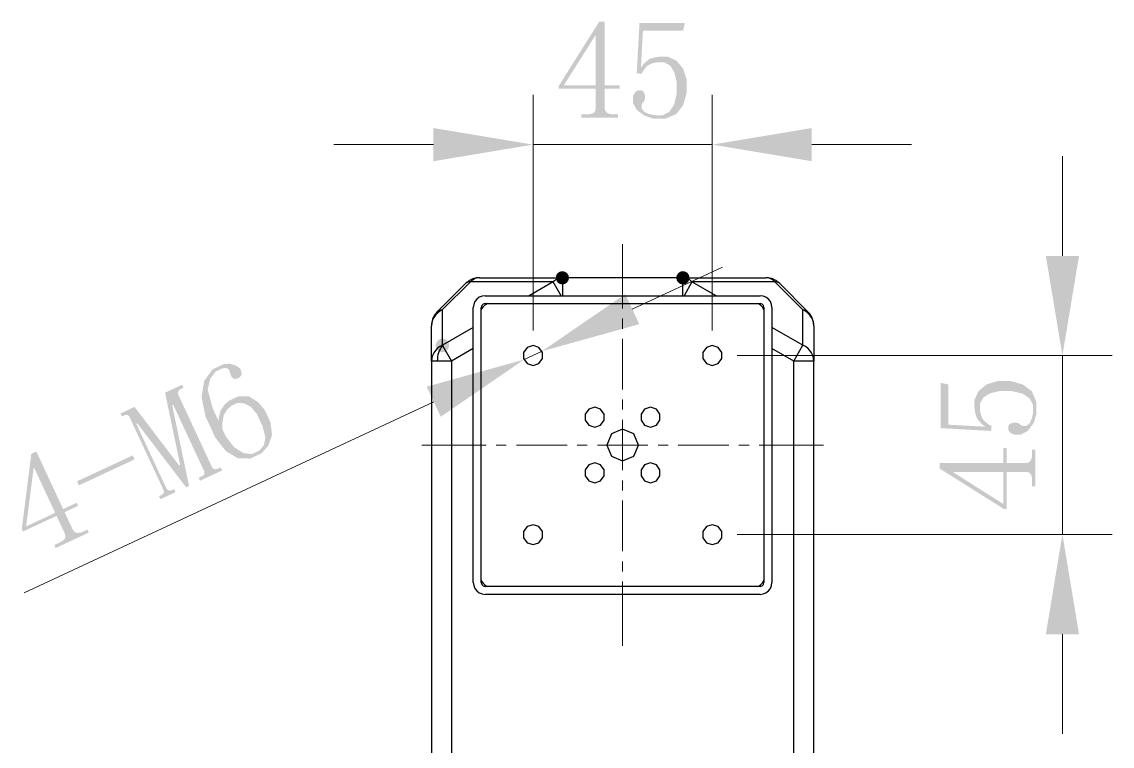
# Model space of a CAD drawing. Header units: millimetres. Extents: x 6 to 210, y 0 to 145.
# Drawn here: x 109.05 to 129.96, y 81.57 to 95.46 of the extents above; entities that cross this region are included whole.
import ezdxf

# ---------------------------------------------------------------- set-up
doc = ezdxf.new("R2010")
doc.units = ezdxf.units.MM

msp = doc.modelspace()

# ---------------------------------------------------------------- hatches: boundary and pattern name
h = msp.add_hatch(color=7)
edge = h.paths.add_edge_path(flags=0)
edge.add_spline(control_points=[(119.345992, 94.176796), (119.345992, 94.176796), (120.05691, 94.176796), (120.05691, 94.176796), (120.05691, 94.176796), (120.05691, 93.826699), (120.05691, 93.826699), (120.05691, 93.826699), (120.05691, 93.789693), (120.05691, 93.789693), (120.05691, 93.789693), (120.038495, 93.736811), (120.038495, 93.736811), (120.038495, 93.736811), (120.019904, 93.720689), (120.019904, 93.720689), (120.019904, 93.720689), (120.001101, 93.70492), (120.001101, 93.70492), (120.001101, 93.70492), (119.940211, 93.689116), (119.940211, 93.689116), (119.940211, 93.689116), (119.898089, 93.689116), (119.898089, 93.689116), (119.898089, 93.689116), (119.781002, 93.689116), (119.781002, 93.689116), (119.781002, 93.689116), (119.781002, 93.625087), (119.781002, 93.625087), (119.781002, 93.625087), (120.481408, 93.625087), (120.481408, 93.625087), (120.481408, 93.625087), (120.481408, 93.689116), (120.481408, 93.689116), (120.481408, 93.689116), (120.385805, 93.689116), (120.385805, 93.689116), (120.385805, 93.689116), (120.348798, 93.689116), (120.348798, 93.689116), (120.348798, 93.689116), (120.290484, 93.70492), (120.290484, 93.70492), (120.290484, 93.70492), (120.269, 93.720689), (120.269, 93.720689), (120.269, 93.720689), (120.248116, 93.736811), (120.248116, 93.736811), (120.248116, 93.736811), (120.226596, 93.789693), (120.226596, 93.789693), (120.226596, 93.789693), (120.226596, 93.826699), (120.226596, 93.826699), (120.226596, 93.826699), (120.226596, 94.176796), (120.226596, 94.176796), (120.226596, 94.176796), (120.513404, 94.176796), (120.513404, 94.176796), (120.513404, 94.176796), (120.513404, 94.24019), (120.513404, 94.24019), (120.513404, 94.24019), (120.226596, 94.24019), (120.226596, 94.24019), (120.226596, 94.24019), (120.226596, 95.460589), (120.226596, 95.460589), (120.226596, 95.460589), (120.120586, 95.460589), (120.120586, 95.460589), (120.120586, 95.460589), (119.345992, 94.229713), (119.345992, 94.229713), (119.345992, 94.229713), (119.345992, 94.176796), (119.345992, 94.176796)], knot_values=[0, 0, 0, 0, 1, 1, 1, 2, 2, 2, 3, 3, 3, 4, 4, 4, 5, 5, 5, 6, 6, 6, 7, 7, 7, 8, 8, 8, 9, 9, 9, 10, 10, 10, 11, 11, 11, 12, 12, 12, 13, 13, 13, 14, 14, 14, 15, 15, 15, 16, 16, 16, 17, 17, 17, 18, 18, 18, 19, 19, 19, 20, 20, 20, 21, 21, 21, 22, 22, 22, 23, 23, 23, 24, 24, 24, 25, 25, 25, 26, 26, 26, 27, 27, 27, 27], degree=3, periodic=1)
edge = h.paths.add_edge_path(flags=0)
edge.add_spline(control_points=[(119.441595, 94.24019), (119.441595, 94.24019), (120.046503, 95.195406), (120.046503, 95.195406), (120.046503, 95.195406), (120.05691, 95.195406), (120.05691, 95.195406), (120.05691, 95.195406), (120.05691, 94.24019), (120.05691, 94.24019), (120.05691, 94.24019), (119.441595, 94.24019), (119.441595, 94.24019)], knot_values=[0, 0, 0, 0, 1, 1, 1, 2, 2, 2, 3, 3, 3, 4, 4, 4, 4], degree=3, periodic=1)
edge = h.paths.add_edge_path(flags=0)
edge.add_spline(control_points=[(120.767793, 93.986014), (120.767793, 93.986014), (120.767793, 93.906498), (120.767793, 93.906498), (120.767793, 93.906498), (120.841911, 93.771207), (120.841911, 93.771207), (120.841911, 93.771207), (120.916312, 93.715292), (120.916312, 93.715292), (120.916312, 93.715292), (120.990713, 93.659518), (120.990713, 93.659518), (120.990713, 93.659518), (121.160399, 93.603991), (121.160399, 93.603991), (121.160399, 93.603991), (121.256002, 93.603991), (121.256002, 93.603991), (121.256002, 93.603991), (121.393585, 93.603991), (121.393585, 93.603991), (121.393585, 93.603991), (121.597914, 93.689116), (121.597914, 93.689116), (121.597914, 93.689116), (121.664201, 93.773606), (121.664201, 93.773606), (121.664201, 93.773606), (121.730488, 93.858414), (121.730488, 93.858414), (121.730488, 93.858414), (121.796916, 94.086908), (121.796916, 94.086908), (121.796916, 94.086908), (121.796916, 94.229713), (121.796916, 94.229713), (121.796916, 94.229713), (121.796916, 94.357489), (121.796916, 94.357489), (121.796916, 94.357489), (121.73271, 94.561606), (121.73271, 94.561606), (121.73271, 94.561606), (121.669104, 94.638018), (121.669104, 94.638018), (121.669104, 94.638018), (121.605111, 94.715311), (121.605111, 94.715311), (121.605111, 94.715311), (121.439587, 94.792111), (121.439587, 94.792111), (121.439587, 94.792111), (121.338093, 94.792111), (121.338093, 94.792111), (121.338093, 94.792111), (121.285317, 94.792111), (121.285317, 94.792111), (121.285317, 94.792111), (121.180684, 94.776306), (121.180684, 94.776306), (121.180684, 94.776306), (121.129884, 94.760502), (121.129884, 94.760502), (121.129884, 94.760502), (121.079683, 94.744415), (121.079683, 94.744415), (121.079683, 94.744415), (120.975402, 94.654104), (120.975402, 94.654104), (120.975402, 94.654104), (120.922309, 94.579809), (120.922309, 94.579809), (120.922309, 94.579809), (120.961115, 95.290903), (120.961115, 95.290903), (120.961115, 95.290903), (121.73271, 95.290903), (121.73271, 95.290903), (121.73271, 95.290903), (121.765307, 95.439105), (121.765307, 95.439105), (121.765307, 95.439105), (120.89511, 95.439105), (120.89511, 95.439105), (120.89511, 95.439105), (120.841911, 94.474011), (120.841911, 94.474011), (120.841911, 94.474011), (120.936103, 94.462899), (120.936103, 94.462899), (120.936103, 94.462899), (120.973109, 94.532502), (120.973109, 94.532502), (120.973109, 94.532502), (121.051285, 94.622495), (121.051285, 94.622495), (121.051285, 94.622495), (121.093089, 94.643697), (121.093089, 94.643697), (121.093089, 94.643697), (121.135316, 94.664899), (121.135316, 94.664899), (121.135316, 94.664899), (121.234694, 94.686101), (121.234694, 94.686101), (121.234694, 94.686101), (121.292091, 94.686101), (121.292091, 94.686101), (121.292091, 94.686101), (121.370584, 94.686101), (121.370584, 94.686101), (121.370584, 94.686101), (121.487988, 94.618897), (121.487988, 94.618897), (121.487988, 94.618897), (121.527499, 94.55201), (121.527499, 94.55201), (121.527499, 94.55201), (121.566587, 94.485088), (121.566587, 94.485088), (121.566587, 94.485088), (121.60571, 94.310993), (121.60571, 94.310993), (121.60571, 94.310993), (121.60571, 94.203713), (121.60571, 94.203713), (121.60571, 94.203713), (121.60571, 94.075019), (121.60571, 94.075019), (121.60571, 94.075019), (121.560908, 93.876617), (121.560908, 93.876617), (121.560908, 93.876617), (121.515787, 93.807014), (121.515787, 93.807014), (121.515787, 93.807014), (121.470702, 93.737411), (121.470702, 93.737411), (121.470702, 93.737411), (121.340809, 93.667491), (121.340809, 93.667491), (121.340809, 93.667491), (121.256002, 93.667491), (121.256002, 93.667491), (121.256002, 93.667491), (121.197405, 93.667491), (121.197405, 93.667491), (121.197405, 93.667491), (121.088609, 93.689398), (121.088609, 93.689398), (121.088609, 93.689398), (121.038197, 93.710918), (121.038197, 93.710918), (121.038197, 93.710918), (120.987714, 93.732719), (120.987714, 93.732719), (120.987714, 93.732719), (120.937514, 93.797807), (120.937514, 93.797807), (120.937514, 93.797807), (120.937514, 93.841093), (120.937514, 93.841093), (120.937514, 93.841093), (120.937514, 93.862894), (120.937514, 93.862894), (120.937514, 93.862894), (120.953283, 93.903499), (120.953283, 93.903499), (120.953283, 93.903499), (120.969511, 93.92269), (120.969511, 93.92269), (120.969511, 93.92269), (120.984998, 93.941493), (120.984998, 93.941493), (120.984998, 93.941493), (121.00119, 93.992893), (121.00119, 93.992893), (121.00119, 93.992893), (121.00119, 94.025701), (121.00119, 94.025701), (121.00119, 94.025701), (121.00119, 94.042105), (121.00119, 94.042105), (121.00119, 94.042105), (120.990995, 94.080099), (120.990995, 94.080099), (120.990995, 94.080099), (120.980906, 94.101619), (120.980906, 94.101619), (120.980906, 94.101619), (120.970992, 94.123315), (120.970992, 94.123315), (120.970992, 94.123315), (120.930106, 94.145187), (120.930106, 94.145187), (120.930106, 94.145187), (120.89959, 94.145187), (120.89959, 94.145187), (120.89959, 94.145187), (120.86911, 94.145187), (120.86911, 94.145187), (120.86911, 94.145187), (120.820991, 94.121304), (120.820991, 94.121304), (120.820991, 94.121304), (120.803388, 94.097315), (120.803388, 94.097315), (120.803388, 94.097315), (120.785502, 94.073503), (120.785502, 94.073503), (120.785502, 94.073503), (120.767793, 94.017905), (120.767793, 94.017905), (120.767793, 94.017905), (120.767793, 93.986014), (120.767793, 93.986014)], knot_values=[0, 0, 0, 0, 1, 1, 1, 2, 2, 2, 3, 3, 3, 4, 4, 4, 5, 5, 5, 6, 6, 6, 7, 7, 7, 8, 8, 8, 9, 9, 9, 10, 10, 10, 11, 11, 11, 12, 12, 12, 13, 13, 13, 14, 14, 14, 15, 15, 15, 16, 16, 16, 17, 17, 17, 18, 18, 18, 19, 19, 19, 20, 20, 20, 21, 21, 21, 22, 22, 22, 23, 23, 23, 24, 24, 24, 25, 25, 25, 26, 26, 26, 27, 27, 27, 28, 28, 28, 29, 29, 29, 30, 30, 30, 31, 31, 31, 32, 32, 32, 33, 33, 33, 34, 34, 34, 35, 35, 35, 36, 36, 36, 37, 37, 37, 38, 38, 38, 39, 39, 39, 40, 40, 40, 41, 41, 41, 42, 42, 42, 43, 43, 43, 44, 44, 44, 45, 45, 45, 46, 46, 46, 47, 47, 47, 48, 48, 48, 49, 49, 49, 50, 50, 50, 51, 51, 51, 52, 52, 52, 53, 53, 53, 54, 54, 54, 55, 55, 55, 56, 56, 56, 57, 57, 57, 58, 58, 58, 59, 59, 59, 60, 60, 60, 61, 61, 61, 62, 62, 62, 63, 63, 63, 64, 64, 64, 65, 65, 65, 66, 66, 66, 67, 67, 67, 68, 68, 68, 69, 69, 69, 70, 70, 70, 71, 71, 71, 72, 72, 72, 72], degree=3, periodic=1)
h = msp.add_hatch(color=7)
h.dxf.hatch_style = 2
h.paths.add_polyline_path([(116.943187, 92.787204), (118.852809, 93.105304), (116.943187, 93.423404)])
h = msp.add_hatch(color=7)
h.dxf.hatch_style = 2
h.paths.add_polyline_path([(124.199791, 92.787204), (124.199791, 93.423404), (122.290205, 93.105304)])
h = msp.add_hatch(color=7)
h.dxf.hatch_style = 2
h.paths.add_polyline_path([(129.007588, 89.0618), (129.325899, 90.971386), (128.6891, 90.971386)])
h = msp.add_hatch(color=7)
edge = h.paths.add_edge_path(flags=0)
edge.add_spline(control_points=[(119.542207, 90.549499), (119.542207, 90.479649), (119.485057, 90.422499), (119.415207, 90.422499), (119.345357, 90.422499), (119.288207, 90.479649), (119.288207, 90.549499), (119.288207, 90.549499), (119.288207, 90.551299), (119.288207, 90.551299), (119.288207, 90.621149), (119.345357, 90.678299), (119.415207, 90.678299), (119.485057, 90.678299), (119.542207, 90.621149), (119.542207, 90.551299), (119.542207, 90.551299), (119.542207, 90.549499), (119.542207, 90.549499)], knot_values=[0, 0, 0, 0, 1, 1, 1, 2, 2, 2, 3, 3, 3, 4, 4, 4, 5, 5, 5, 6, 6, 6, 6], degree=3, periodic=1)
h = msp.add_hatch(color=7)
edge = h.paths.add_edge_path(flags=0)
edge.add_spline(control_points=[(121.854807, 90.549499), (121.854807, 90.479649), (121.797657, 90.422499), (121.727807, 90.422499), (121.657957, 90.422499), (121.600807, 90.479649), (121.600807, 90.549499), (121.600807, 90.549499), (121.600807, 90.551299), (121.600807, 90.551299), (121.600807, 90.621149), (121.657957, 90.678299), (121.727807, 90.678299), (121.797657, 90.678299), (121.854807, 90.621149), (121.854807, 90.551299), (121.854807, 90.551299), (121.854807, 90.549499), (121.854807, 90.549499)], knot_values=[0, 0, 0, 0, 1, 1, 1, 2, 2, 2, 3, 3, 3, 4, 4, 4, 5, 5, 5, 6, 6, 6, 6], degree=3, periodic=1)
h = msp.add_hatch(color=7)
h.dxf.hatch_style = 2
h.paths.add_polyline_path([(120.8913, 89.660817), (120.622201, 90.237503), (119.025917, 89.142516)])
h = msp.add_hatch(color=7)
edge = h.paths.add_edge_path(flags=0)
edge.add_spline(control_points=[(117.221188, 89.183635), (117.184528, 89.124179), (117.105888, 89.105527), (117.046431, 89.142187), (116.986975, 89.178846), (116.968323, 89.257487), (117.004982, 89.316944), (117.004982, 89.316944), (117.00918, 89.323752), (117.00918, 89.323752), (117.04584, 89.383209), (117.124481, 89.401861), (117.183937, 89.365201), (117.243394, 89.328541), (117.262046, 89.249901), (117.225386, 89.190444), (117.225386, 89.190444), (117.221188, 89.183635), (117.221188, 89.183635)], knot_values=[0, 0, 0, 0, 1, 1, 1, 2, 2, 2, 3, 3, 3, 4, 4, 4, 5, 5, 5, 6, 6, 6, 6], degree=3, periodic=1)
h = msp.add_hatch(color=7)
edge = h.paths.add_edge_path(flags=0)
edge.add_spline(control_points=[(109.069188, 85.683918), (109.069188, 85.683918), (109.713501, 85.984414), (109.713501, 85.984414), (109.713501, 85.984414), (109.861385, 85.666914), (109.861385, 85.666914), (109.861385, 85.666914), (109.87719, 85.633188), (109.87719, 85.633188), (109.87719, 85.633188), (109.882517, 85.577591), (109.882517, 85.577591), (109.882517, 85.577591), (109.872392, 85.554907), (109.872392, 85.554907), (109.872392, 85.554907), (109.862303, 85.532788), (109.862303, 85.532788), (109.862303, 85.532788), (109.813901, 85.492501), (109.813901, 85.492501), (109.813901, 85.492501), (109.775413, 85.474897), (109.775413, 85.474897), (109.775413, 85.474897), (109.669897, 85.425614), (109.669897, 85.425614), (109.669897, 85.425614), (109.696814, 85.367899), (109.696814, 85.367899), (109.696814, 85.367899), (110.331215, 85.663598), (110.331215, 85.663598), (110.331215, 85.663598), (110.304404, 85.721312), (110.304404, 85.721312), (110.304404, 85.721312), (110.217797, 85.680602), (110.217797, 85.680602), (110.217797, 85.680602), (110.184001, 85.665503), (110.184001, 85.665503), (110.184001, 85.665503), (110.124487, 85.655308), (110.124487, 85.655308), (110.124487, 85.655308), (110.098487, 85.660388), (110.098487, 85.660388), (110.098487, 85.660388), (110.072911, 85.666103), (110.072911, 85.666103), (110.072911, 85.666103), (110.031107, 85.704802), (110.031107, 85.704802), (110.031107, 85.704802), (110.015196, 85.738916), (110.015196, 85.738916), (110.015196, 85.738916), (109.867312, 86.056098), (109.867312, 86.056098), (109.867312, 86.056098), (110.127203, 86.177101), (110.127203, 86.177101), (110.127203, 86.177101), (110.100286, 86.23471), (110.100286, 86.23471), (110.100286, 86.23471), (109.840501, 86.113495), (109.840501, 86.113495), (109.840501, 86.113495), (109.325198, 87.219595), (109.325198, 87.219595), (109.325198, 87.219595), (109.229102, 87.174686), (109.229102, 87.174686), (109.229102, 87.174686), (109.046786, 85.732001), (109.046786, 85.732001), (109.046786, 85.732001), (109.069188, 85.683918), (109.069188, 85.683918)], knot_values=[0, 0, 0, 0, 1, 1, 1, 2, 2, 2, 3, 3, 3, 4, 4, 4, 5, 5, 5, 6, 6, 6, 7, 7, 7, 8, 8, 8, 9, 9, 9, 10, 10, 10, 11, 11, 11, 12, 12, 12, 13, 13, 13, 14, 14, 14, 15, 15, 15, 16, 16, 16, 17, 17, 17, 18, 18, 18, 19, 19, 19, 20, 20, 20, 21, 21, 21, 22, 22, 22, 23, 23, 23, 24, 24, 24, 25, 25, 25, 26, 26, 26, 27, 27, 27, 27], degree=3, periodic=1)
edge = h.paths.add_edge_path(flags=0)
edge.add_spline(control_points=[(109.129195, 85.782202), (109.129195, 85.782202), (109.273799, 86.903294), (109.273799, 86.903294), (109.273799, 86.903294), (109.283394, 86.907386), (109.283394, 86.907386), (109.283394, 86.907386), (109.686584, 86.041811), (109.686584, 86.041811), (109.686584, 86.041811), (109.129195, 85.782202), (109.129195, 85.782202)], knot_values=[0, 0, 0, 0, 1, 1, 1, 2, 2, 2, 3, 3, 3, 4, 4, 4, 4], degree=3, periodic=1)
edge = h.paths.add_edge_path(flags=0)
edge.add_spline(control_points=[(110.14269, 86.570519), (110.14269, 86.570519), (111.209984, 87.068112), (111.209984, 87.068112), (111.209984, 87.068112), (111.174213, 87.144912), (111.174213, 87.144912), (111.174213, 87.144912), (110.106883, 86.647601), (110.106883, 86.647601), (110.106883, 86.647601), (110.14269, 86.570519), (110.14269, 86.570519)], knot_values=[0, 0, 0, 0, 1, 1, 1, 2, 2, 2, 3, 3, 3, 4, 4, 4, 4], degree=3, periodic=1)
edge = h.paths.add_edge_path(flags=0)
edge.add_spline(control_points=[(110.966603, 87.891001), (110.966603, 87.891001), (111.00241, 87.907794), (111.00241, 87.907794), (111.00241, 87.907794), (111.024494, 87.918201), (111.024494, 87.918201), (111.024494, 87.918201), (111.060089, 87.922716), (111.060089, 87.922716), (111.060089, 87.922716), (111.073494, 87.917001), (111.073494, 87.917001), (111.073494, 87.917001), (111.0869, 87.911992), (111.0869, 87.911992), (111.0869, 87.911992), (111.108984, 87.887191), (111.108984, 87.887191), (111.108984, 87.887191), (111.118297, 87.868), (111.118297, 87.868), (111.118297, 87.868), (111.759012, 86.492802), (111.759012, 86.492802), (111.759012, 86.492802), (111.768008, 86.473399), (111.768008, 86.473399), (111.768008, 86.473399), (111.771889, 86.44052), (111.771889, 86.44052), (111.771889, 86.44052), (111.766809, 86.425915), (111.766809, 86.425915), (111.766809, 86.425915), (111.761411, 86.411804), (111.761411, 86.411804), (111.761411, 86.411804), (111.732413, 86.386792), (111.732413, 86.386792), (111.732413, 86.386792), (111.708212, 86.375821), (111.708212, 86.375821), (111.708212, 86.375821), (111.679284, 86.362309), (111.679284, 86.362309), (111.679284, 86.362309), (111.706096, 86.304313), (111.706096, 86.304313), (111.706096, 86.304313), (111.994703, 86.438792), (111.994703, 86.438792), (111.994703, 86.438792), (111.967786, 86.496718), (111.967786, 86.496718), (111.967786, 86.496718), (111.939105, 86.483312), (111.939105, 86.483312), (111.939105, 86.483312), (111.919702, 86.474316), (111.919702, 86.474316), (111.919702, 86.474316), (111.884213, 86.469307), (111.884213, 86.469307), (111.884213, 86.469307), (111.867386, 86.473117), (111.867386, 86.473117), (111.867386, 86.473117), (111.851017, 86.477315), (111.851017, 86.477315), (111.851017, 86.477315), (111.825687, 86.500316), (111.825687, 86.500316), (111.825687, 86.500316), (111.816691, 86.519719), (111.816691, 86.519719), (111.816691, 86.519719), (111.242898, 87.750702), (111.242898, 87.750702), (111.242898, 87.750702), (111.262301, 87.759309), (111.262301, 87.759309), (111.262301, 87.759309), (112.196915, 86.533195), (112.196915, 86.533195), (112.196915, 86.533195), (112.254312, 86.560006), (112.254312, 86.560006), (112.254312, 86.560006), (111.931309, 88.10669), (111.931309, 88.10669), (111.931309, 88.10669), (111.9505, 88.115721), (111.9505, 88.115721), (111.9505, 88.115721), (112.538016, 86.85581), (112.538016, 86.85581), (112.538016, 86.85581), (112.546694, 86.836619), (112.546694, 86.836619), (112.546694, 86.836619), (112.55061, 86.803211), (112.55061, 86.803211), (112.55061, 86.803211), (112.545495, 86.7891), (112.545495, 86.7891), (112.545495, 86.7891), (112.540415, 86.775095), (112.540415, 86.775095), (112.540415, 86.775095), (112.511417, 86.750012), (112.511417, 86.750012), (112.511417, 86.750012), (112.487287, 86.738688), (112.487287, 86.738688), (112.487287, 86.738688), (112.439203, 86.716216), (112.439203, 86.716216), (112.439203, 86.716216), (112.466014, 86.658608), (112.466014, 86.658608), (112.466014, 86.658608), (112.888995, 86.85581), (112.888995, 86.85581), (112.888995, 86.85581), (112.862113, 86.913701), (112.862113, 86.913701), (112.862113, 86.913701), (112.820909, 86.894016), (112.820909, 86.894016), (112.820909, 86.894016), (112.799989, 86.884103), (112.799989, 86.884103), (112.799989, 86.884103), (112.761783, 86.878494), (112.761783, 86.878494), (112.761783, 86.878494), (112.744814, 86.88181), (112.744814, 86.88181), (112.744814, 86.88181), (112.727105, 86.885303), (112.727105, 86.885303), (112.727105, 86.885303), (112.700506, 86.908409), (112.700506, 86.908409), (112.700506, 86.908409), (112.691792, 86.927389), (112.691792, 86.927389), (112.691792, 86.927389), (112.050901, 88.302587), (112.050901, 88.302587), (112.050901, 88.302587), (112.041905, 88.321814), (112.041905, 88.321814), (112.041905, 88.321814), (112.041305, 88.357021), (112.041305, 88.357021), (112.041305, 88.357021), (112.049595, 88.372614), (112.049595, 88.372614), (112.049595, 88.372614), (112.058309, 88.388101), (112.058309, 88.388101), (112.058309, 88.388101), (112.087307, 88.413501), (112.087307, 88.413501), (112.087307, 88.413501), (112.108192, 88.42299), (112.108192, 88.42299), (112.108192, 88.42299), (112.149396, 88.442217), (112.149396, 88.442217), (112.149396, 88.442217), (112.122903, 88.500108), (112.122903, 88.500108), (112.122903, 88.500108), (111.794607, 88.347214), (111.794607, 88.347214), (111.794607, 88.347214), (112.084309, 86.96122), (112.084309, 86.96122), (112.084309, 86.96122), (112.064588, 86.951589), (112.064588, 86.951589), (112.064588, 86.951589), (111.209102, 88.074199), (111.209102, 88.074199), (111.209102, 88.074199), (110.940003, 87.948998), (110.940003, 87.948998), (110.940003, 87.948998), (110.966603, 87.891001), (110.966603, 87.891001)], knot_values=[0, 0, 0, 0, 1, 1, 1, 2, 2, 2, 3, 3, 3, 4, 4, 4, 5, 5, 5, 6, 6, 6, 7, 7, 7, 8, 8, 8, 9, 9, 9, 10, 10, 10, 11, 11, 11, 12, 12, 12, 13, 13, 13, 14, 14, 14, 15, 15, 15, 16, 16, 16, 17, 17, 17, 18, 18, 18, 19, 19, 19, 20, 20, 20, 21, 21, 21, 22, 22, 22, 23, 23, 23, 24, 24, 24, 25, 25, 25, 26, 26, 26, 27, 27, 27, 28, 28, 28, 29, 29, 29, 30, 30, 30, 31, 31, 31, 32, 32, 32, 33, 33, 33, 34, 34, 34, 35, 35, 35, 36, 36, 36, 37, 37, 37, 38, 38, 38, 39, 39, 39, 40, 40, 40, 41, 41, 41, 42, 42, 42, 43, 43, 43, 44, 44, 44, 45, 45, 45, 46, 46, 46, 47, 47, 47, 48, 48, 48, 49, 49, 49, 50, 50, 50, 51, 51, 51, 52, 52, 52, 53, 53, 53, 54, 54, 54, 55, 55, 55, 56, 56, 56, 57, 57, 57, 58, 58, 58, 59, 59, 59, 60, 60, 60, 61, 61, 61, 62, 62, 62, 63, 63, 63, 64, 64, 64, 64], degree=3, periodic=1)
edge = h.paths.add_edge_path(flags=0)
edge.add_spline(control_points=[(112.570789, 87.889908), (112.570789, 87.889908), (112.673906, 87.668504), (112.673906, 87.668504), (112.673906, 87.668504), (112.761783, 87.480897), (112.761783, 87.480897), (112.761783, 87.480897), (112.961314, 87.225909), (112.961314, 87.225909), (112.961314, 87.225909), (113.074203, 87.158317), (113.074203, 87.158317), (113.074203, 87.158317), (113.18681, 87.091219), (113.18681, 87.091219), (113.18681, 87.091219), (113.427898, 87.083387), (113.427898, 87.083387), (113.427898, 87.083387), (113.556591, 87.143395), (113.556591, 87.143395), (113.556591, 87.143395), (113.646797, 87.185516), (113.646797, 87.185516), (113.646797, 87.185516), (113.773797, 87.32952), (113.773797, 87.32952), (113.773797, 87.32952), (113.810486, 87.431614), (113.810486, 87.431614), (113.810486, 87.431614), (113.846892, 87.533214), (113.846892, 87.533214), (113.846892, 87.533214), (113.816201, 87.779594), (113.816201, 87.779594), (113.816201, 87.779594), (113.748996, 87.923598), (113.748996, 87.923598), (113.748996, 87.923598), (113.704405, 88.019695), (113.704405, 88.019695), (113.704405, 88.019695), (113.573313, 88.169414), (113.573313, 88.169414), (113.573313, 88.169414), (113.486706, 88.223212), (113.486706, 88.223212), (113.486706, 88.223212), (113.400417, 88.276411), (113.400417, 88.276411), (113.400417, 88.276411), (113.198804, 88.275811), (113.198804, 88.275811), (113.198804, 88.275811), (113.083411, 88.222013), (113.083411, 88.222013), (113.083411, 88.222013), (113.025484, 88.195096), (113.025484, 88.195096), (113.025484, 88.195096), (112.931998, 88.113604), (112.931998, 88.113604), (112.931998, 88.113604), (112.896191, 88.058888), (112.896191, 88.058888), (112.896191, 88.058888), (112.860314, 88.003996), (112.860314, 88.003996), (112.860314, 88.003996), (112.824401, 87.873398), (112.824401, 87.873398), (112.824401, 87.873398), (112.824789, 87.797198), (112.824789, 87.797198), (112.824789, 87.797198), (112.706785, 88.05021), (112.706785, 88.05021), (112.706785, 88.05021), (112.612417, 88.405986), (112.612417, 88.405986), (112.612417, 88.405986), (112.635982, 88.508715), (112.635982, 88.508715), (112.635982, 88.508715), (112.659583, 88.611797), (112.659583, 88.611797), (112.659583, 88.611797), (112.76651, 88.75312), (112.76651, 88.75312), (112.76651, 88.75312), (112.850189, 88.79189), (112.850189, 88.79189), (112.850189, 88.79189), (112.888995, 88.810517), (112.888995, 88.810517), (112.888995, 88.810517), (112.948508, 88.823005), (112.948508, 88.823005), (112.948508, 88.823005), (112.969111, 88.81729), (112.969111, 88.81729), (112.969111, 88.81729), (112.989607, 88.811716), (112.989607, 88.811716), (112.989607, 88.811716), (113.019487, 88.786316), (113.019487, 88.786316), (113.019487, 88.786316), (113.028483, 88.766208), (113.028483, 88.766208), (113.028483, 88.766208), (113.03321, 88.756013), (113.03321, 88.756013), (113.03321, 88.756013), (113.040195, 88.735199), (113.040195, 88.735199), (113.040195, 88.735199), (113.042488, 88.724086), (113.042488, 88.724086), (113.042488, 88.724086), (113.044605, 88.712797), (113.044605, 88.712797), (113.044605, 88.712797), (113.051484, 88.691913), (113.051484, 88.691913), (113.051484, 88.691913), (113.056317, 88.682), (113.056317, 88.682), (113.056317, 88.682), (113.067888, 88.656917), (113.067888, 88.656917), (113.067888, 88.656917), (113.096887, 88.624991), (113.096887, 88.624991), (113.096887, 88.624991), (113.113891, 88.618112), (113.113891, 88.618112), (113.113891, 88.618112), (113.131282, 88.610598), (113.131282, 88.610598), (113.131282, 88.610598), (113.171217, 88.614513), (113.171217, 88.614513), (113.171217, 88.614513), (113.1945, 88.624991), (113.1945, 88.624991), (113.1945, 88.624991), (113.221699, 88.637514), (113.221699, 88.637514), (113.221699, 88.637514), (113.253696, 88.670393), (113.253696, 88.670393), (113.253696, 88.670393), (113.258812, 88.690114), (113.258812, 88.690114), (113.258812, 88.690114), (113.263292, 88.709799), (113.263292, 88.709799), (113.263292, 88.709799), (113.254614, 88.758517), (113.254614, 88.758517), (113.254614, 88.758517), (113.241208, 88.787516), (113.241208, 88.787516), (113.241208, 88.787516), (113.227697, 88.816408), (113.227697, 88.816408), (113.227697, 88.816408), (113.156012, 88.864809), (113.156012, 88.864809), (113.156012, 88.864809), (113.097804, 88.884212), (113.097804, 88.884212), (113.097804, 88.884212), (113.039208, 88.903615), (113.039208, 88.903615), (113.039208, 88.903615), (112.914395, 88.892608), (112.914395, 88.892608), (112.914395, 88.892608), (112.84779, 88.861493), (112.84779, 88.861493), (112.84779, 88.861493), (112.709784, 88.797005), (112.709784, 88.797005), (112.709784, 88.797005), (112.546095, 88.577507), (112.546095, 88.577507), (112.546095, 88.577507), (112.519813, 88.422108), (112.519813, 88.422108), (112.519813, 88.422108), (112.493813, 88.266216), (112.493813, 88.266216), (112.493813, 88.266216), (112.570789, 87.889908), (112.570789, 87.889908)], knot_values=[0, 0, 0, 0, 1, 1, 1, 2, 2, 2, 3, 3, 3, 4, 4, 4, 5, 5, 5, 6, 6, 6, 7, 7, 7, 8, 8, 8, 9, 9, 9, 10, 10, 10, 11, 11, 11, 12, 12, 12, 13, 13, 13, 14, 14, 14, 15, 15, 15, 16, 16, 16, 17, 17, 17, 18, 18, 18, 19, 19, 19, 20, 20, 20, 21, 21, 21, 22, 22, 22, 23, 23, 23, 24, 24, 24, 25, 25, 25, 26, 26, 26, 27, 27, 27, 28, 28, 28, 29, 29, 29, 30, 30, 30, 31, 31, 31, 32, 32, 32, 33, 33, 33, 34, 34, 34, 35, 35, 35, 36, 36, 36, 37, 37, 37, 38, 38, 38, 39, 39, 39, 40, 40, 40, 41, 41, 41, 42, 42, 42, 43, 43, 43, 44, 44, 44, 45, 45, 45, 46, 46, 46, 47, 47, 47, 48, 48, 48, 49, 49, 49, 50, 50, 50, 51, 51, 51, 52, 52, 52, 53, 53, 53, 54, 54, 54, 55, 55, 55, 56, 56, 56, 57, 57, 57, 58, 58, 58, 59, 59, 59, 60, 60, 60, 61, 61, 61, 62, 62, 62, 63, 63, 63, 64, 64, 64, 65, 65, 65, 66, 66, 66, 66], degree=3, periodic=1)
edge = h.paths.add_edge_path(flags=0)
edge.add_spline(control_points=[(113.705005, 87.412811), (113.705005, 87.412811), (113.690717, 87.341091), (113.690717, 87.341091), (113.690717, 87.341091), (113.603193, 87.235717), (113.603193, 87.235717), (113.603193, 87.235717), (113.530309, 87.201709), (113.530309, 87.201709), (113.530309, 87.201709), (113.457108, 87.167313), (113.457108, 87.167313), (113.457108, 87.167313), (113.294901, 87.189714), (113.294901, 87.189714), (113.294901, 87.189714), (113.206212, 87.246794), (113.206212, 87.246794), (113.206212, 87.246794), (113.117489, 87.303203), (113.117489, 87.303203), (113.117489, 87.303203), (112.960397, 87.506615), (112.960397, 87.506615), (112.960397, 87.506615), (112.891993, 87.653018), (112.891993, 87.653018), (112.891993, 87.653018), (112.890794, 87.757898), (112.890794, 87.757898), (112.890794, 87.757898), (112.920992, 87.915519), (112.920992, 87.915519), (112.920992, 87.915519), (112.952883, 87.968119), (112.952883, 87.968119), (112.952883, 87.968119), (112.984915, 88.021318), (112.984915, 88.021318), (112.984915, 88.021318), (113.070287, 88.098893), (113.070287, 88.098893), (113.070287, 88.098893), (113.124086, 88.124117), (113.124086, 88.124117), (113.124086, 88.124117), (113.182612, 88.15121), (113.182612, 88.15121), (113.182612, 88.15121), (113.307495, 88.144613), (113.307495, 88.144613), (113.307495, 88.144613), (113.373817, 88.110288), (113.373817, 88.110288), (113.373817, 88.110288), (113.440386, 88.07621), (113.440386, 88.07621), (113.440386, 88.07621), (113.552111, 87.9448), (113.552111, 87.9448), (113.552111, 87.9448), (113.597514, 87.847398), (113.597514, 87.847398), (113.597514, 87.847398), (113.665, 87.702018), (113.665, 87.702018), (113.665, 87.702018), (113.718799, 87.484496), (113.718799, 87.484496), (113.718799, 87.484496), (113.705005, 87.412811), (113.705005, 87.412811)], knot_values=[0, 0, 0, 0, 1, 1, 1, 2, 2, 2, 3, 3, 3, 4, 4, 4, 5, 5, 5, 6, 6, 6, 7, 7, 7, 8, 8, 8, 9, 9, 9, 10, 10, 10, 11, 11, 11, 12, 12, 12, 13, 13, 13, 14, 14, 14, 15, 15, 15, 16, 16, 16, 17, 17, 17, 18, 18, 18, 19, 19, 19, 20, 20, 20, 21, 21, 21, 22, 22, 22, 23, 23, 23, 24, 24, 24, 24], degree=3, periodic=1)
h = msp.add_hatch(color=7)
h.dxf.hatch_style = 2
h.paths.add_polyline_path([(117.083311, 87.885992), (118.679807, 88.981296), (116.814494, 88.462396)])
h = msp.add_hatch(color=7)
edge = h.paths.add_edge_path(flags=0)
edge.add_spline(control_points=[(126.652302, 86.892111), (126.652302, 86.892111), (127.883003, 86.117905), (127.883003, 86.117905), (127.883003, 86.117905), (127.935814, 86.117905), (127.935814, 86.117905), (127.935814, 86.117905), (127.935814, 86.828788), (127.935814, 86.828788), (127.935814, 86.828788), (128.28591, 86.828788), (128.28591, 86.828788), (128.28591, 86.828788), (128.323305, 86.828788), (128.323305, 86.828788), (128.323305, 86.828788), (128.376398, 86.81002), (128.376398, 86.81002), (128.376398, 86.81002), (128.391885, 86.791111), (128.391885, 86.791111), (128.391885, 86.791111), (128.408112, 86.772908), (128.408112, 86.772908), (128.408112, 86.772908), (128.423917, 86.711912), (128.423917, 86.711912), (128.423917, 86.711912), (128.423917, 86.669191), (128.423917, 86.669191), (128.423917, 86.669191), (128.423917, 86.552492), (128.423917, 86.552492), (128.423917, 86.552492), (128.487487, 86.552492), (128.487487, 86.552492), (128.487487, 86.552492), (128.487487, 87.253214), (128.487487, 87.253214), (128.487487, 87.253214), (128.423917, 87.253214), (128.423917, 87.253214), (128.423917, 87.253214), (128.423917, 87.157294), (128.423917, 87.157294), (128.423917, 87.157294), (128.423917, 87.120288), (128.423917, 87.120288), (128.423917, 87.120288), (128.408112, 87.062009), (128.408112, 87.062009), (128.408112, 87.062009), (128.391885, 87.040913), (128.391885, 87.040913), (128.391885, 87.040913), (128.376398, 87.019605), (128.376398, 87.019605), (128.376398, 87.019605), (128.323305, 86.998121), (128.323305, 86.998121), (128.323305, 86.998121), (128.28591, 86.998121), (128.28591, 86.998121), (128.28591, 86.998121), (127.935814, 86.998121), (127.935814, 86.998121), (127.935814, 86.998121), (127.935814, 87.284894), (127.935814, 87.284894), (127.935814, 87.284894), (127.872208, 87.284894), (127.872208, 87.284894), (127.872208, 87.284894), (127.872208, 86.998121), (127.872208, 86.998121), (127.872208, 86.998121), (126.652302, 86.998121), (126.652302, 86.998121), (126.652302, 86.998121), (126.652302, 86.892111), (126.652302, 86.892111)], knot_values=[0, 0, 0, 0, 1, 1, 1, 2, 2, 2, 3, 3, 3, 4, 4, 4, 5, 5, 5, 6, 6, 6, 7, 7, 7, 8, 8, 8, 9, 9, 9, 10, 10, 10, 11, 11, 11, 12, 12, 12, 13, 13, 13, 14, 14, 14, 15, 15, 15, 16, 16, 16, 17, 17, 17, 18, 18, 18, 19, 19, 19, 20, 20, 20, 21, 21, 21, 22, 22, 22, 23, 23, 23, 24, 24, 24, 25, 25, 25, 26, 26, 26, 27, 27, 27, 27], degree=3, periodic=1)
edge = h.paths.add_edge_path(flags=0)
edge.add_spline(control_points=[(126.917203, 86.817993), (126.917203, 86.817993), (126.917203, 86.828788), (126.917203, 86.828788), (126.917203, 86.828788), (127.872208, 86.828788), (127.872208, 86.828788), (127.872208, 86.828788), (127.872208, 86.21312), (127.872208, 86.21312), (127.872208, 86.21312), (126.917203, 86.817993), (126.917203, 86.817993)], knot_values=[0, 0, 0, 0, 1, 1, 1, 2, 2, 2, 3, 3, 3, 4, 4, 4, 4], degree=3, periodic=1)
edge = h.paths.add_edge_path(flags=0)
edge.add_spline(control_points=[(126.673187, 87.666599), (126.673187, 87.666599), (127.638986, 87.613718), (127.638986, 87.613718), (127.638986, 87.613718), (127.649393, 87.707804), (127.649393, 87.707804), (127.649393, 87.707804), (127.580707, 87.744599), (127.580707, 87.744599), (127.580707, 87.744599), (127.490185, 87.823092), (127.490185, 87.823092), (127.490185, 87.823092), (127.468912, 87.864614), (127.468912, 87.864614), (127.468912, 87.864614), (127.447816, 87.906806), (127.447816, 87.906806), (127.447816, 87.906806), (127.426896, 88.005901), (127.426896, 88.005901), (127.426896, 88.005901), (127.426896, 88.063616), (127.426896, 88.063616), (127.426896, 88.063616), (127.426896, 88.142109), (127.426896, 88.142109), (127.426896, 88.142109), (127.493501, 88.259513), (127.493501, 88.259513), (127.493501, 88.259513), (127.560599, 88.299201), (127.560599, 88.299201), (127.560599, 88.299201), (127.627592, 88.338112), (127.627592, 88.338112), (127.627592, 88.338112), (127.801687, 88.377517), (127.801687, 88.377517), (127.801687, 88.377517), (127.909003, 88.377517), (127.909003, 88.377517), (127.909003, 88.377517), (128.037696, 88.377517), (128.037696, 88.377517), (128.037696, 88.377517), (128.236098, 88.332115), (128.236098, 88.332115), (128.236098, 88.332115), (128.305701, 88.287312), (128.305701, 88.287312), (128.305701, 88.287312), (128.375304, 88.242192), (128.375304, 88.242192), (128.375304, 88.242192), (128.445084, 88.112299), (128.445084, 88.112299), (128.445084, 88.112299), (128.445084, 88.027703), (128.445084, 88.027703), (128.445084, 88.027703), (128.445084, 87.969212), (128.445084, 87.969212), (128.445084, 87.969212), (128.423317, 87.860486), (128.423317, 87.860486), (128.423317, 87.860486), (128.401516, 87.810004), (128.401516, 87.810004), (128.401516, 87.810004), (128.379996, 87.759204), (128.379996, 87.759204), (128.379996, 87.759204), (128.314909, 87.709321), (128.314909, 87.709321), (128.314909, 87.709321), (128.271517, 87.709321), (128.271517, 87.709321), (128.271517, 87.709321), (128.249997, 87.709321), (128.249997, 87.709321), (128.249997, 87.709321), (128.209111, 87.724808), (128.209111, 87.724808), (128.209111, 87.724808), (128.18999, 87.741), (128.18999, 87.741), (128.18999, 87.741), (128.171187, 87.756805), (128.171187, 87.756805), (128.171187, 87.756805), (128.119505, 87.772715), (128.119505, 87.772715), (128.119505, 87.772715), (128.087014, 87.772715), (128.087014, 87.772715), (128.087014, 87.772715), (128.070892, 87.772715), (128.070892, 87.772715), (128.070892, 87.772715), (128.032898, 87.76252), (128.032898, 87.76252), (128.032898, 87.76252), (128.011096, 87.752395), (128.011096, 87.752395), (128.011096, 87.752395), (127.989612, 87.7422), (127.989612, 87.7422), (127.989612, 87.7422), (127.968093, 87.701913), (127.968093, 87.701913), (127.968093, 87.701913), (127.968093, 87.671397), (127.968093, 87.671397), (127.968093, 87.671397), (127.968093, 87.640917), (127.968093, 87.640917), (127.968093, 87.640917), (127.991411, 87.592798), (127.991411, 87.592798), (127.991411, 87.592798), (128.015294, 87.574595), (128.015294, 87.574595), (128.015294, 87.574595), (128.039213, 87.557309), (128.039213, 87.557309), (128.039213, 87.557309), (128.094987, 87.539317), (128.094987, 87.539317), (128.094987, 87.539317), (128.126702, 87.539317), (128.126702, 87.539317), (128.126702, 87.539317), (128.206394, 87.539317), (128.206394, 87.539317), (128.206394, 87.539317), (128.341684, 87.613718), (128.341684, 87.613718), (128.341684, 87.613718), (128.3976, 87.688119), (128.3976, 87.688119), (128.3976, 87.688119), (128.452915, 87.76192), (128.452915, 87.76192), (128.452915, 87.76192), (128.508689, 87.931888), (128.508689, 87.931888), (128.508689, 87.931888), (128.508689, 88.027703), (128.508689, 88.027703), (128.508689, 88.027703), (128.508689, 88.16511), (128.508689, 88.16511), (128.508689, 88.16511), (128.423917, 88.369192), (128.423917, 88.369192), (128.423917, 88.369192), (128.339109, 88.436114), (128.339109, 88.436114), (128.339109, 88.436114), (128.254301, 88.502013), (128.254301, 88.502013), (128.254301, 88.502013), (128.026301, 88.568088), (128.026301, 88.568088), (128.026301, 88.568088), (127.883003, 88.568088), (127.883003, 88.568088), (127.883003, 88.568088), (127.755685, 88.568088), (127.755685, 88.568088), (127.755685, 88.568088), (127.551392, 88.504517), (127.551392, 88.504517), (127.551392, 88.504517), (127.474416, 88.440594), (127.474416, 88.440594), (127.474416, 88.440594), (127.397616, 88.376318), (127.397616, 88.376318), (127.397616, 88.376318), (127.320499, 88.211112), (127.320499, 88.211112), (127.320499, 88.211112), (127.320499, 88.109794), (127.320499, 88.109794), (127.320499, 88.109794), (127.320499, 88.056419), (127.320499, 88.056419), (127.320499, 88.056419), (127.336303, 87.95242), (127.336303, 87.95242), (127.336303, 87.95242), (127.35239, 87.901691), (127.35239, 87.901691), (127.35239, 87.901691), (127.368617, 87.850891), (127.368617, 87.850891), (127.368617, 87.850891), (127.458505, 87.747315), (127.458505, 87.747315), (127.458505, 87.747315), (127.532589, 87.693799), (127.532589, 87.693799), (127.532589, 87.693799), (126.821988, 87.732886), (126.821988, 87.732886), (126.821988, 87.732886), (126.821988, 88.504517), (126.821988, 88.504517), (126.821988, 88.504517), (126.673187, 88.536408), (126.673187, 88.536408), (126.673187, 88.536408), (126.673187, 87.666599), (126.673187, 87.666599)], knot_values=[0, 0, 0, 0, 1, 1, 1, 2, 2, 2, 3, 3, 3, 4, 4, 4, 5, 5, 5, 6, 6, 6, 7, 7, 7, 8, 8, 8, 9, 9, 9, 10, 10, 10, 11, 11, 11, 12, 12, 12, 13, 13, 13, 14, 14, 14, 15, 15, 15, 16, 16, 16, 17, 17, 17, 18, 18, 18, 19, 19, 19, 20, 20, 20, 21, 21, 21, 22, 22, 22, 23, 23, 23, 24, 24, 24, 25, 25, 25, 26, 26, 26, 27, 27, 27, 28, 28, 28, 29, 29, 29, 30, 30, 30, 31, 31, 31, 32, 32, 32, 33, 33, 33, 34, 34, 34, 35, 35, 35, 36, 36, 36, 37, 37, 37, 38, 38, 38, 39, 39, 39, 40, 40, 40, 41, 41, 41, 42, 42, 42, 43, 43, 43, 44, 44, 44, 45, 45, 45, 46, 46, 46, 47, 47, 47, 48, 48, 48, 49, 49, 49, 50, 50, 50, 51, 51, 51, 52, 52, 52, 53, 53, 53, 54, 54, 54, 55, 55, 55, 56, 56, 56, 57, 57, 57, 58, 58, 58, 59, 59, 59, 60, 60, 60, 61, 61, 61, 62, 62, 62, 63, 63, 63, 64, 64, 64, 65, 65, 65, 66, 66, 66, 67, 67, 67, 68, 68, 68, 69, 69, 69, 70, 70, 70, 71, 71, 71, 72, 72, 72, 72], degree=3, periodic=1)
h = msp.add_hatch(color=7)
h.dxf.hatch_style = 2
h.paths.add_polyline_path([(129.325899, 83.714712), (129.007411, 85.624686), (128.689312, 83.714712)])

# ---------------------------------------------------------------- linework, layer by layer
at = {"color": 7, "lineweight": 20}
for points in [[(118.852809, 89.539109), (118.852809, 94.060203)], [(122.290205, 89.539109), (122.290205, 94.060203)], [(116.943293, 93.10541), (115.033496, 93.10541)], [(118.852809, 93.10541), (122.290311, 93.10541)], [(124.199685, 93.10541), (126.109483, 93.10541)], [(129.007517, 90.971316), (129.007517, 92.881219)], [(120.571613, 89.962301), (120.571613, 91.197199)], [(120.756715, 89.949213), (122.487796, 90.755698)], [(120.571613, 89.574386), (120.571613, 89.768203)], [(120.571613, 88.41022), (120.571613, 89.380288)], [(119.025811, 89.14241), (118.679912, 88.98112)], [(122.767796, 89.061906), (129.962204, 89.061906)], [(129.007517, 89.061906), (129.007517, 85.624404)], [(109.089084, 84.511108), (116.948797, 88.174599)], [(120.571613, 88.022199), (120.571613, 88.216086)], [(120.571613, 86.858103), (120.571613, 87.828207)], [(116.717586, 87.343102), (117.952414, 87.343102)], [(118.146301, 87.343102), (118.340117, 87.343102)], [(118.534286, 87.343102), (119.504495, 87.343102)], [(119.698417, 87.343102), (119.892304, 87.343102)], [(120.086402, 87.343102), (121.056612, 87.343102)], [(121.250604, 87.343102), (121.444385, 87.343102)], [(121.638589, 87.343102), (122.608693, 87.343102)], [(122.802685, 87.343102), (122.996607, 87.343102)], [(123.190706, 87.343102), (124.425498, 87.343102)], [(120.571613, 86.470118), (120.571613, 86.664005)], [(120.571613, 85.305987), (120.571613, 86.276091)], [(122.767796, 85.62451), (129.962204, 85.62451)], [(120.571613, 84.918002), (120.571613, 85.111818)], [(120.571613, 83.488899), (120.571613, 84.723798)], [(129.007517, 83.714712), (129.007517, 81.805197)]]:
    msp.add_lwpolyline(points, dxfattribs=at)
at = {"color": 7, "lineweight": 25}
for points in [[(117.557091, 90.439186), (117.016706, 89.899189)], [(117.6534, 90.473405), (117.113015, 89.933303)], [(117.681093, 90.522089), (117.663701, 90.514716), (117.647014, 90.505896), (117.63061, 90.497006), (117.614806, 90.486811), (117.599813, 90.476016), (117.58489, 90.464692), (117.570603, 90.452521), (117.557091, 90.439398)], [(117.6534, 90.473405), (117.627083, 90.472488), (117.601612, 90.466209), (117.578117, 90.45492), (117.557197, 90.439398)], [(117.827213, 90.551193), (117.794687, 90.5483), (117.76269, 90.541421), (117.732598, 90.530097), (117.7036, 90.514786), (117.677001, 90.495701), (117.6534, 90.473299)], [(119.241394, 90.473405), (117.653506, 90.473405)], [(117.827213, 90.551193), (117.80841, 90.550593), (117.789607, 90.549499), (117.771086, 90.547101), (117.752495, 90.544102), (117.734009, 90.539904), (117.716088, 90.534789), (117.698202, 90.529109), (117.681199, 90.522018)], [(117.827213, 90.551193), (119.415101, 90.551193)], [(119.241394, 90.473405), (118.775692, 90.207587)], [(119.393406, 90.207587), (119.241288, 90.473511)], [(119.388396, 90.549499), (119.360915, 90.54389), (119.333998, 90.535494), (119.308386, 90.523817), (119.284115, 90.509494), (119.261714, 90.492702), (119.241394, 90.473299)], [(119.388396, 90.549499), (119.415313, 90.551299)], [(119.388714, 90.549217), (119.415313, 90.549499)], [(119.415207, 90.549499), (119.415207, 90.439292)], [(119.415207, 90.439186), (119.415207, 90.207693)], [(121.727807, 90.551193), (119.415313, 90.551193)], [(121.727807, 90.549499), (121.755006, 90.551299)], [(121.727807, 90.551193), (123.315695, 90.551193)], [(121.727807, 90.549217), (121.754688, 90.549499)], [(121.727807, 90.439186), (121.727807, 90.549499)], [(121.727807, 90.207587), (121.727807, 90.439115)], [(121.901691, 90.473405), (121.749608, 90.207587)], [(121.901691, 90.473405), (121.8813, 90.492808), (121.858617, 90.509812), (121.834804, 90.524099), (121.809087, 90.535494), (121.782487, 90.54389), (121.755006, 90.549499)], [(122.367287, 90.207587), (121.901585, 90.473511)], [(123.489685, 90.473405), (121.901797, 90.473405)], [(123.489685, 90.473405), (123.466084, 90.495807), (123.439484, 90.514892), (123.410486, 90.529814), (123.380394, 90.541491), (123.348397, 90.548406), (123.315801, 90.551299)], [(123.461992, 90.522089), (123.4446, 90.529003), (123.426996, 90.534894), (123.408793, 90.54001), (123.390589, 90.54389), (123.372104, 90.547206), (123.353512, 90.549499), (123.334709, 90.550699), (123.315906, 90.551299)], [(123.585887, 90.439186), (123.572517, 90.452415), (123.558194, 90.464586), (123.543307, 90.476016), (123.528314, 90.486705), (123.512404, 90.4969), (123.495999, 90.506214), (123.479313, 90.514504), (123.461992, 90.522018)], [(124.029893, 89.933514), (123.489614, 90.473511)], [(123.585887, 90.439186), (123.565003, 90.45499), (123.541508, 90.466103), (123.516108, 90.472418), (123.489685, 90.473299)], [(124.126202, 89.899401), (123.585817, 90.439398)], [(117.936292, 90.207587), (117.876814, 90.199897), (117.821604, 90.176613), (117.774085, 90.140418), (117.737714, 90.092899), (117.714889, 90.037689), (117.706916, 89.978317)], [(117.936292, 90.207587), (123.206898, 90.207587)], [(123.435992, 89.978388), (123.428301, 90.037513), (123.405194, 90.093111), (123.368788, 90.140595), (123.321304, 90.176719), (123.266306, 90.19972), (123.206616, 90.207693)], [(117.707092, 84.707888), (117.707092, 89.978493)], [(117.936292, 90.054799), (117.898086, 90.044604), (117.870005, 90.016488), (117.85981, 89.978388)], [(117.859916, 84.707888), (117.859916, 89.978493)], [(117.978308, 90.054799), (117.952908, 90.041711), (117.929307, 90.025519), (117.907788, 90.006716), (117.888985, 89.985514), (117.872792, 89.961595), (117.859986, 89.936513)], [(117.936292, 90.054799), (123.206898, 90.054799)], [(123.283098, 89.936407), (123.27001, 89.961807), (123.253888, 89.985408), (123.235085, 90.006504), (123.213883, 90.025695), (123.189894, 90.041817), (123.164917, 90.054588)], [(123.283098, 89.978388), (123.273009, 90.016593), (123.244998, 90.044604), (123.206686, 90.054799)], [(123.283098, 89.978388), (123.283098, 84.707817)], [(123.435992, 89.978388), (123.435992, 84.707817)], [(116.934015, 89.775293), (116.927383, 89.75769), (116.921492, 89.740086), (116.916412, 89.721918), (116.912496, 89.703715), (116.909215, 89.685088), (116.906816, 89.666603), (116.905299, 89.647799), (116.905087, 89.629314)], [(117.113085, 89.933514), (117.063802, 89.907691), (117.019387, 89.8746), (116.981111, 89.834207), (116.949396, 89.788593), (116.926113, 89.738111), (116.910908, 89.684312), (116.905193, 89.629102)], [(117.016883, 89.899401), (117.004006, 89.885607), (116.9918, 89.871602), (116.980194, 89.856609), (116.969399, 89.841404), (116.959486, 89.825494), (116.94989, 89.809089), (116.9416, 89.792721), (116.934086, 89.775399)], [(117.113085, 89.933514), (117.086909, 89.932209), (117.061403, 89.926318), (117.037802, 89.914888), (117.016883, 89.899401)], [(117.113085, 89.933514), (117.113085, 89.257204)], [(124.029893, 89.25731), (124.029893, 89.93362)], [(124.237891, 89.629208), (124.231894, 89.684488), (124.217007, 89.738005), (124.193688, 89.788417), (124.162009, 89.834419), (124.123803, 89.874494), (124.079317, 89.907903), (124.029999, 89.93362)], [(124.126202, 89.899401), (124.105317, 89.915205), (124.081716, 89.926212), (124.056316, 89.932209), (124.029999, 89.933408)], [(124.208999, 89.775293), (124.20159, 89.792721), (124.192912, 89.809089), (124.183599, 89.825494), (124.173791, 89.841404), (124.162996, 89.856609), (124.15139, 89.871496), (124.139113, 89.885607), (124.126308, 89.899295)], [(124.237891, 89.629208), (124.237609, 89.647694), (124.236092, 89.666497), (124.233693, 89.685088), (124.230694, 89.703609), (124.226602, 89.722094), (124.221487, 89.740016), (124.215807, 89.758007), (124.208893, 89.775293)], [(116.905087, 88.953286), (116.905087, 89.629314)], [(117.707092, 89.596788), (117.113191, 89.257204)], [(124.029893, 89.25731), (123.436098, 89.596894)], [(124.237891, 89.629208), (124.237891, 88.953215)], [(117.113085, 89.25731), (117.063802, 89.231592), (117.019387, 89.198396), (116.981111, 89.158391), (116.949396, 89.112389), (116.926113, 89.062188), (116.910908, 89.00839), (116.905193, 88.953215)], [(117.117213, 89.250289), (117.093612, 89.21801), (117.07301, 89.183614), (117.055089, 89.147808), (117.040695, 89.110519), (117.029406, 89.072313), (117.021892, 89.032802), (117.0178, 88.993397), (117.016812, 88.953392)], [(117.117213, 89.250289), (117.286793, 88.953392)], [(117.707092, 89.193386), (117.287005, 88.953215)], [(118.852809, 89.252618), (118.74059, 89.216105), (118.671199, 89.120891), (118.671199, 89.002604), (118.74059, 88.907389), (118.852809, 88.870912)], [(118.852809, 88.870806), (118.965204, 88.907319), (119.034384, 89.002498), (119.034384, 89.12082), (118.965204, 89.216105), (118.852809, 89.252618)], [(122.290205, 89.252618), (122.177916, 89.216105), (122.108595, 89.120891), (122.108595, 89.002604), (122.177916, 88.907389), (122.290205, 88.870912)], [(122.290205, 88.870806), (122.4026, 88.907319), (122.471815, 89.002498), (122.471815, 89.12082), (122.4026, 89.216105), (122.290205, 89.252618)], [(123.856009, 88.953286), (123.436098, 89.193492)], [(123.856009, 88.953286), (124.029893, 89.257416)], [(124.237891, 88.953286), (124.231894, 89.008601), (124.217007, 89.062012), (124.193688, 89.112318), (124.162009, 89.158603), (124.123803, 89.19829), (124.079317, 89.231698), (124.029999, 89.257416)], [(116.905087, 88.953286), (116.905087, 77.635893)], [(117.016883, 88.953286), (116.905087, 88.953286)], [(117.287005, 88.953286), (117.016989, 88.953286)], [(117.287005, 88.953286), (117.287005, 77.635893)], [(123.856009, 77.635998), (123.856009, 88.953392)], [(124.126202, 88.953286), (123.856115, 88.953286)], [(124.237891, 88.953286), (124.126202, 88.953286)], [(124.237891, 77.635998), (124.237891, 88.953392)], [(120.036907, 88.06859), (119.924512, 88.032218), (119.855192, 87.936898), (119.855192, 87.818894), (119.924512, 87.723291), (120.036907, 87.686919)], [(120.036907, 87.686814), (120.149091, 87.72322), (120.218412, 87.818788), (120.218412, 87.936792), (120.149091, 88.032113), (120.036907, 88.068519)], [(121.106212, 88.06859), (120.993888, 88.032218), (120.924602, 87.936898), (120.924602, 87.818894), (120.993888, 87.723291), (121.106212, 87.686919)], [(121.106212, 87.686814), (121.218501, 87.72322), (121.287787, 87.818788), (121.287787, 87.936792), (121.218501, 88.032113), (121.106212, 88.068519)], [(120.036907, 86.999214), (119.924512, 86.962808), (119.855192, 86.867487), (119.855192, 86.749307), (119.924512, 86.653916), (120.036907, 86.617509)], [(120.036907, 86.617403), (120.149091, 86.65381), (120.218412, 86.749201), (120.218412, 86.867487), (120.149091, 86.962702), (120.036907, 86.999109)], [(121.106212, 86.999214), (120.993888, 86.962808), (120.924602, 86.867487), (120.924602, 86.749307), (120.993888, 86.653916), (121.106212, 86.617509)], [(121.106212, 86.617403), (121.218501, 86.65381), (121.287787, 86.749201), (121.287787, 86.867487), (121.218501, 86.962702), (121.106212, 86.999109)], [(118.852809, 85.815292), (118.74059, 85.778815), (118.671199, 85.683494), (118.671199, 85.56549), (118.74059, 85.469993), (118.852809, 85.433516)], [(118.852809, 85.43341), (118.965204, 85.469888), (119.034384, 85.56542), (119.034384, 85.683389), (118.965204, 85.778709), (118.852809, 85.815186)], [(122.290205, 85.815292), (122.177916, 85.778815), (122.108595, 85.683494), (122.108595, 85.56549), (122.177916, 85.469993), (122.290205, 85.433516)], [(122.290205, 85.43341), (122.4026, 85.469888), (122.471815, 85.56542), (122.471815, 85.683389), (122.4026, 85.778709), (122.290205, 85.815186)], [(117.707092, 84.707888), (117.714783, 84.648515), (117.737784, 84.593305), (117.774191, 84.545786), (117.82171, 84.509309), (117.876708, 84.48659), (117.936398, 84.478617)], [(117.859916, 84.749903), (117.873004, 84.724503), (117.889091, 84.701008), (117.907611, 84.679489), (117.929201, 84.660615), (117.953014, 84.644211), (117.978202, 84.631617)], [(117.859916, 84.707888), (117.870111, 84.669717), (117.898086, 84.641601), (117.936398, 84.631511)], [(123.164706, 84.631511), (123.190106, 84.644317), (123.213707, 84.660792), (123.234909, 84.679313), (123.253994, 84.700797), (123.270186, 84.724715), (123.282992, 84.749798)], [(123.206686, 84.478617), (123.266094, 84.486414), (123.32141, 84.509521), (123.368894, 84.545892), (123.4053, 84.593411), (123.427984, 84.648303), (123.436098, 84.708099)], [(123.206686, 84.631511), (123.244998, 84.641601), (123.273114, 84.669717), (123.283098, 84.707993)], [(123.206686, 84.631511), (117.936186, 84.631511)], [(123.206686, 84.478617), (117.936186, 84.478617)]]:
    msp.add_lwpolyline(points, dxfattribs=at)
msp.add_lwpolyline([(120.876907, 87.343102), (120.787583, 87.559108), (120.571613, 87.648502), (120.355395, 87.559108), (120.266107, 87.343102), (120.355395, 87.12692), (120.571613, 87.037597), (120.787583, 87.12692)], close=True, dxfattribs=at)

doc.saveas('drawing.dxf')
